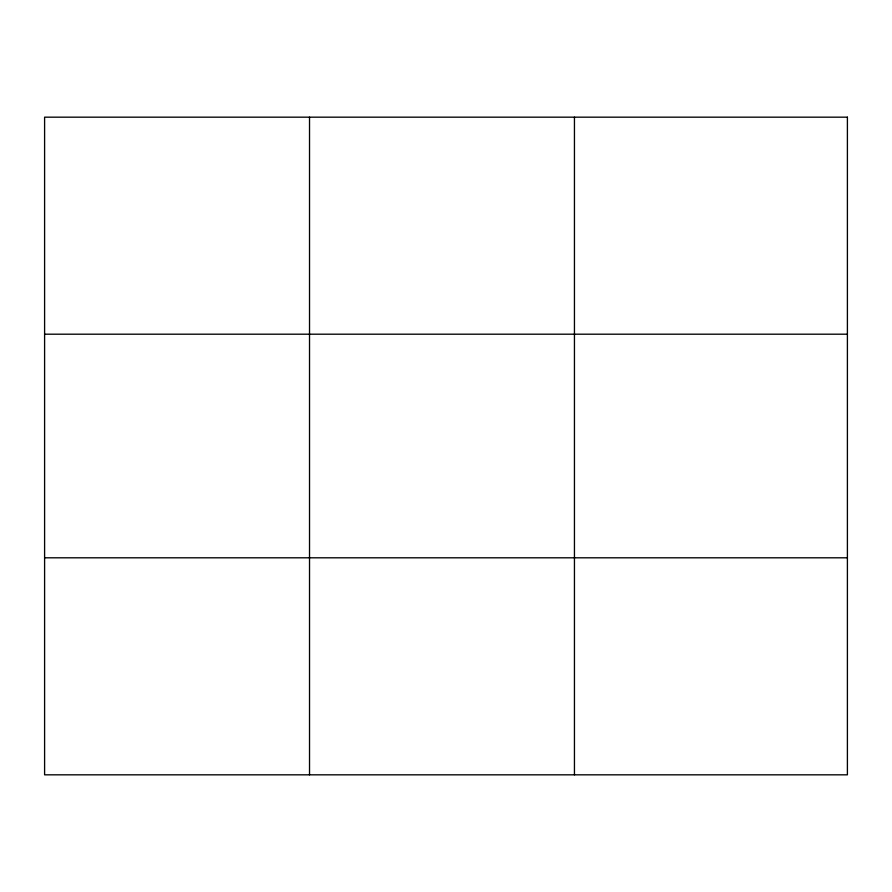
<?xml version="1.0" encoding="UTF-8"?>
<svg xmlns="http://www.w3.org/2000/svg" width="892" height="892" viewBox="0 0 892 892"><rect width="100%" height="100%" fill="white"/><g stroke="black" fill="none" stroke-linecap="round" stroke-linejoin="round"><path stroke-width="1.34" d="M309.524 774.825L309.524 117.175M574.448 774.825L574.448 117.175M44.6 334.199L847.4 334.199M44.6 557.801L847.4 557.801M847.4 117.175L847.4 774.825L44.6 774.825L44.6 117.175L847.4 117.175"/></g></svg>
